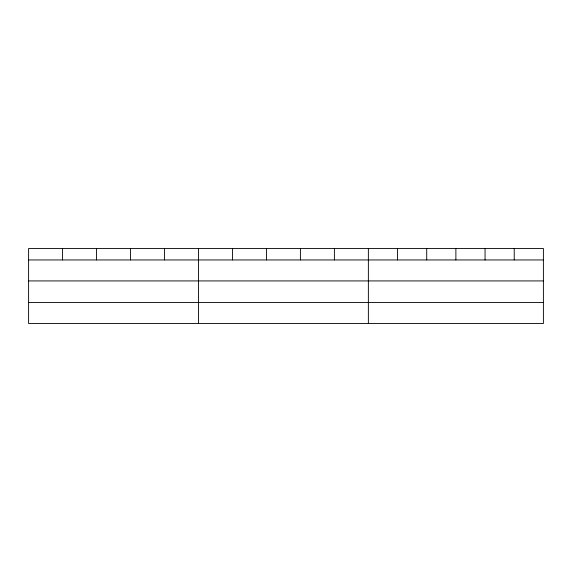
<?xml version="1.0" encoding="UTF-8"?>
<svg xmlns="http://www.w3.org/2000/svg" width="572" height="572" viewBox="0 0 572 572"><rect width="100%" height="100%" fill="white"/><g stroke="black" fill="none" stroke-linecap="round" stroke-linejoin="round"><path stroke-width="0.86" d="M543.4 280.923L543.4 248.505L28.6 248.505L28.6 323.495L543.4 323.495L543.4 280.923L28.6 280.923M28.6 259.953L543.4 259.953M28.6 302.524L543.4 302.524M514.228 248.505L514.228 259.953M485.056 248.505L485.056 259.953M455.884 248.505L455.884 259.953M426.712 248.505L426.712 259.953M397.54 248.505L397.54 259.953M368.368 248.505L368.368 323.495M334.391 248.505L334.391 259.953M300.414 248.505L300.414 259.953M266.438 248.505L266.438 259.953M232.461 248.505L232.461 259.953M198.484 248.505L198.484 323.495M164.507 248.505L164.507 259.953M130.53 248.505L130.53 259.953M96.554 248.505L96.554 259.953M62.577 248.505L62.577 259.953"/></g></svg>
